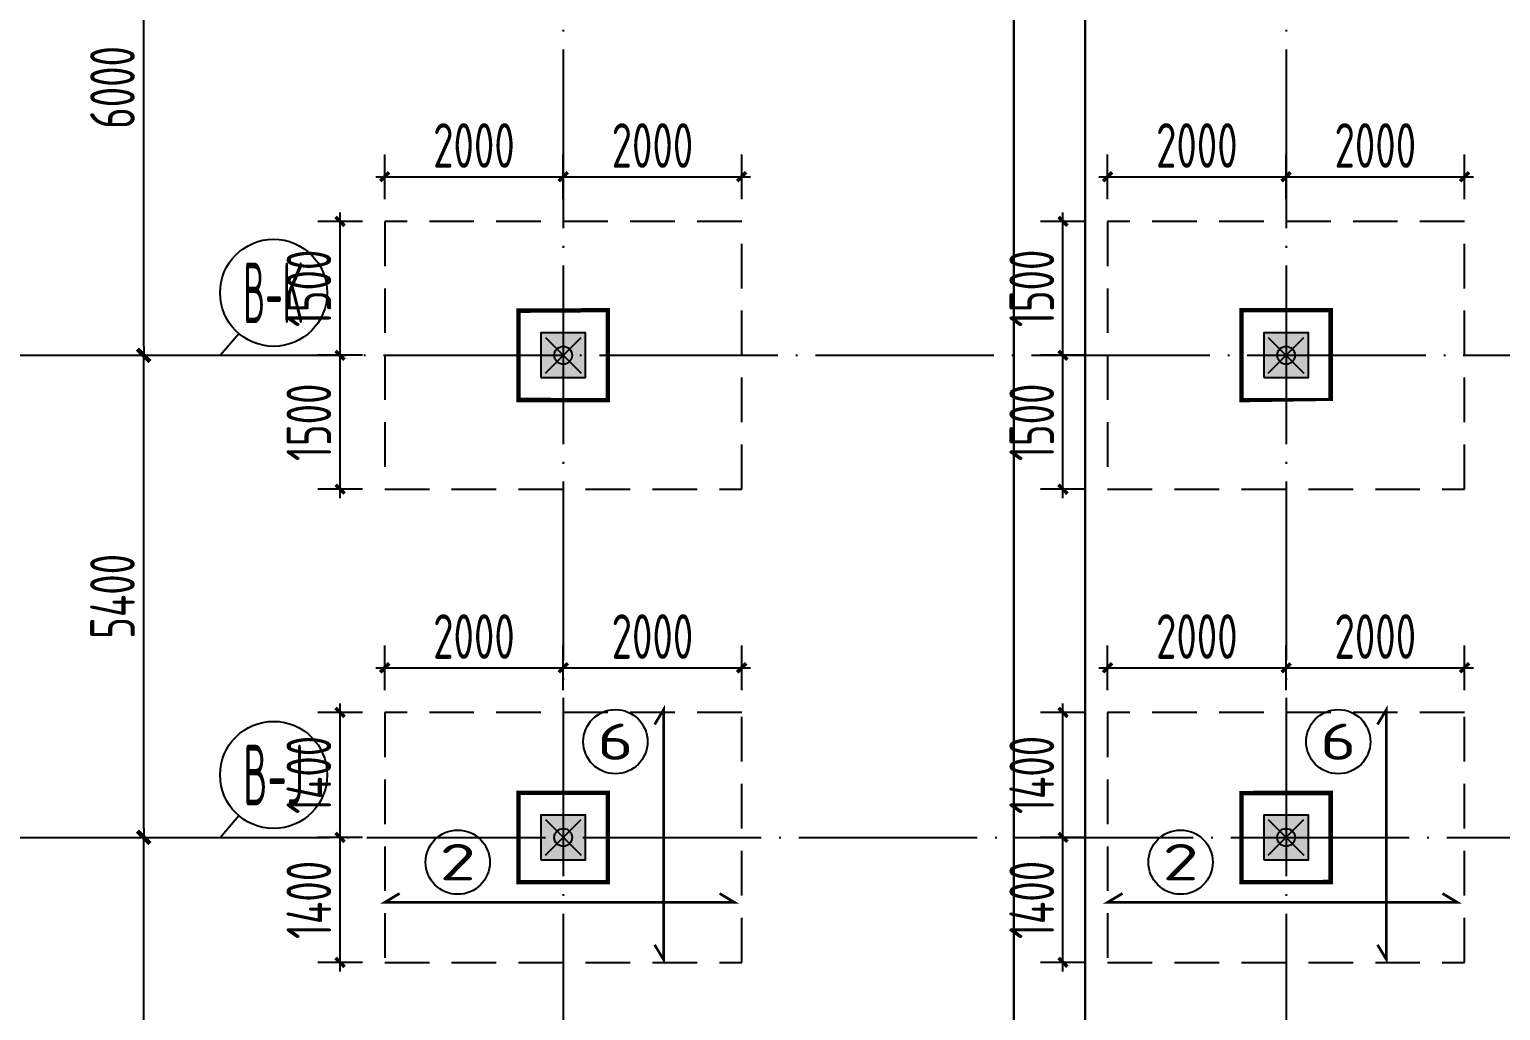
# Model space of a CAD drawing. Extents: x -57409 to 252654, y -8259 to 229119.
# Drawn here: x 120597 to 137081, y 111123 to 122113 of the extents above; entities that cross this region are included whole.
import ezdxf
from ezdxf.enums import TextEntityAlignment as Align

# ---------------------------------------------------------------- set-up
doc = ezdxf.new("R2010")
doc.units = 0
doc.header["$LTSCALE"] = 100
doc.header["$PDMODE"] = 35
doc.header["$PDSIZE"] = 200
doc.linetypes.add('DASHED', pattern=[0.75, 0.5, -0.25])
doc.linetypes.add('DOTE', pattern=[2.4200000000000004, 2, -0.2, 0.02, -0.2])
doc.layers.get('0').update_dxf_attribs({"linetype": 'CONTINUOUS'})
doc.layers.get('Defpoints').update_dxf_attribs({"linetype": 'CONTINUOUS'})
for name, color, linetype in [('B-TEXT', 3, 'CONTINUOUS'), ('codim', 7, 'CONTINUOUS'), ('COLU', 7, 'CONTINUOUS'), ('CT', 2, 'CONTINUOUS'), ('dote', 253, 'DOTE'), ('h填实-柱墙', 254, 'CONTINUOUS'), ('Z-AXIS', 3, 'CONTINUOUS'), ('Z-TEXT', 2, 'CONTINUOUS'), ('z柱下板带', 140, 'CONTINUOUS'), ('板底钢筋', 24, 'CONTINUOUS')]:
    doc.layers.add(name, color=color, linetype=linetype)
doc.layers.add('重心计算', color=7, linetype='CONTINUOUS', plot=False)
doc.styles.add('_TCH_AXIS', font='tssdeng.shx', dxfattribs={"width": 0.7, "bigfont": 'tssdchn.shx'})
doc.styles.add('COMPLEX', font='tssdeng.shx', dxfattribs={"width": 0.7, "bigfont": 'tssdchn.shx'})
doc.styles.add('Jgcad-DIM', font='tssdeng.shx', dxfattribs={"width": 0.7, "bigfont": 'tssdchn.shx'})
doc.styles.add('TSSD_Dimension', font='tssdeng.shx', dxfattribs={"width": 0.7})
doc.dimstyles.new('TSSD_100_100$0', dxfattribs={"dimtxt": 300, "dimasz": 100, "dimexe": 100, "dimexo": 250, "dimgap": 100, "dimtad": 1, "dimdec": 0, "dimzin": 0, "dimdsep": 46, "dimtxsty": 'TSSD_Dimension', "dimblk": '_tsdbk', "dimblk1": '_tsdbk', "dimblk2": '_tsdbk', "dimsah": 1, "dimcen": 0, "dimdle": 100, "dimclrt": 7, "dimadec": 0, "dimazin": 0, "dimtfac": 1, "dimtdec": 0, "dimtix": 1, "dimtmove": 2, "dimatfit": 3, "dimldrblk": '_tsdbk', "dimfxl": 1, "dimtolj": 1, "dimtzin": 0, "dimarcsym": 0})

# ---------------------------------------------------------------- blocks, each defined once
blk = doc.blocks.new('_tsdbk')
blk.add_line((-1, 0), (0, 0))
at = {"const_width": 0.5}
blk.add_lwpolyline([(-0.7000000000000001, -0.7000000000000001), (0.7000000000000001, 0.7000000000000001)], dxfattribs=at)
blk = doc.blocks.new('*D223')
at = {"layer": 'Defpoints', "color": 0}
for p in [(120615.5817339844, 113062.7230420679), (121877.1076772189, 113062.7230420679), (120615.5817339847, 107662.7230420656)]:
    blk.add_point(p, dxfattribs=at)
at = {"layer": 'Z-AXIS', "color": 0, "lineweight": -2}
for p, q in [((120865.5817339844, 113062.7230420679), (121977.1076772189, 113062.7230420679)), ((121877.1076772189, 107762.7230420656), (121877.1076772189, 112962.7230420679)), ((120865.5817339847, 107662.7230420656), (121977.1076772189, 107662.7230420656))]:
    blk.add_line(p, q, dxfattribs=at)
at = {"layer": 'Z-AXIS', "color": 0, "lineweight": -2, "xscale": 100, "yscale": 100, "zscale": 100}
for p, rotation in [((121877.1076772189, 113062.7230420679), 90), ((121877.1076772189, 107662.7230420656), 270)]:
    blk.add_blockref('_tsdbk', p, dxfattribs=dict(at, rotation=rotation))
at = {"layer": 'Z-AXIS', "color": 7, "insert": (121527.1076772189, 110362.7230420668), "char_height": 500, "attachment_point": 5, "rotation": 90, "style": 'TSSD_Dimension'}
blk.add_mtext('\\A1;5400', dxfattribs=at)
blk = doc.blocks.new('*D224')
at = {"layer": 'Defpoints', "color": 0}
for p in [(120615.5817339843, 118462.7230420685), (121877.107677219, 118462.7230420685), (120615.5817339844, 113062.7230420679)]:
    blk.add_point(p, dxfattribs=at)
at = {"layer": 'Z-AXIS', "color": 0, "lineweight": -2}
for p, q in [((120865.5817339843, 118462.7230420685), (121977.107677219, 118462.7230420685)), ((121877.107677219, 113162.7230420679), (121877.107677219, 118362.7230420685)), ((120865.5817339844, 113062.7230420679), (121977.107677219, 113062.7230420679))]:
    blk.add_line(p, q, dxfattribs=at)
at = {"layer": 'Z-AXIS', "color": 0, "lineweight": -2, "xscale": 100, "yscale": 100, "zscale": 100}
for p, rotation in [((121877.107677219, 118462.7230420685), 90), ((121877.107677219, 113062.7230420679), 270)]:
    blk.add_blockref('_tsdbk', p, dxfattribs=dict(at, rotation=rotation))
at = {"layer": 'Z-AXIS', "color": 7, "insert": (121527.107677219, 115762.7230420682), "char_height": 500, "attachment_point": 5, "rotation": 90, "style": 'TSSD_Dimension'}
blk.add_mtext('\\A1;5400', dxfattribs=at)
blk = doc.blocks.new('*D225')
at = {"layer": 'Defpoints', "color": 0}
for p in [(120615.5817339843, 124462.7230420701), (121877.107677219, 124462.7230420701), (120615.5817339843, 118462.7230420685)]:
    blk.add_point(p, dxfattribs=at)
at = {"layer": 'Z-AXIS', "color": 0, "lineweight": -2}
for p, q in [((120865.5817339843, 124462.7230420701), (121977.107677219, 124462.7230420701)), ((121877.107677219, 118562.7230420685), (121877.107677219, 124362.7230420701)), ((120865.5817339843, 118462.7230420685), (121977.107677219, 118462.7230420685))]:
    blk.add_line(p, q, dxfattribs=at)
at = {"layer": 'Z-AXIS', "color": 0, "lineweight": -2, "xscale": 100, "yscale": 100, "zscale": 100}
for p, rotation in [((121877.107677219, 124462.7230420701), 90), ((121877.107677219, 118462.7230420685), 270)]:
    blk.add_blockref('_tsdbk', p, dxfattribs=dict(at, rotation=rotation))
at = {"layer": 'Z-AXIS', "color": 7, "insert": (121527.107677219, 121462.7230420693), "char_height": 500, "attachment_point": 5, "rotation": 90, "style": 'TSSD_Dimension'}
blk.add_mtext('\\A1;6000', dxfattribs=at)
blk = doc.blocks.new('_AXISO')
blk.add_circle((2.273736754432321e-13, -5.684341886080801e-14), 0.5)
at = {"layer": 'B-TEXT', "style": 'COMPLEX', "width": 1.450892857142857}
blk.add_attdef('A', text='', height=0.56, dxfattribs=at).set_placement((0.2493750000001, -0.2800000000000296), (0.7493750000001, -0.2800000000000296), align=Align.FIT)
blk = doc.blocks.new('_ArchTick')
at = {"color": 0, "linetype": 'ByBlock', "const_width": 0.4}
blk.add_lwpolyline([(-0.5, -0.5), (0.5, 0.5)], dxfattribs=at)
blk = doc.blocks.new('*D988')
at = {"layer": 'codim', "color": 0, "lineweight": -2}
blk.add_line((132177.6411610182, 111562.7230420673), (132177.6411610182, 113162.7230420673), dxfattribs=at)
at = {"layer": 'codim', "color": 7, "lineweight": -2}
for p, q in [((132427.6411610182, 113062.7230420673), (131927.6411610182, 113062.7230420673)), ((132427.6411610182, 111662.7230420673), (131927.6411610182, 111662.7230420673))]:
    blk.add_line(p, q, dxfattribs=at)
at = {"layer": 'Defpoints', "color": 0}
for p in [(132177.6411610182, 113062.7230420673), (132677.6411610182, 113062.7230420673), (132677.6411610182, 111662.7230420673)]:
    blk.add_point(p, dxfattribs=at)
at = {"layer": 'codim', "color": 0, "lineweight": -2, "xscale": 100, "yscale": 100, "zscale": 100}
for p, rotation in [((132177.6411610182, 113062.7230420673), 90), ((132177.6411610182, 111662.7230420673), 270)]:
    blk.add_blockref('_ArchTick', p, dxfattribs=dict(at, rotation=rotation))
at = {"layer": 'codim', "color": 1, "insert": (131827.6411610182, 112362.7230420673), "char_height": 500, "attachment_point": 5, "rotation": 90, "style": 'Jgcad-DIM'}
blk.add_mtext('\\A1;1400', dxfattribs=at)
blk = doc.blocks.new('*D989')
at = {"layer": 'codim', "color": 7, "lineweight": -2}
for p, q in [((132427.6411610182, 114462.7230420674), (131927.6411610182, 114462.7230420674)), ((132427.6411610182, 113062.7230420673), (131927.6411610182, 113062.7230420673))]:
    blk.add_line(p, q, dxfattribs=at)
at = {"layer": 'codim', "color": 0, "lineweight": -2}
blk.add_line((132177.6411610182, 112962.7230420673), (132177.6411610182, 114562.7230420674), dxfattribs=at)
at = {"layer": 'Defpoints', "color": 0}
for p in [(132177.6411610182, 114462.7230420674), (132677.6411610182, 114462.7230420674), (132677.6411610182, 113062.7230420673)]:
    blk.add_point(p, dxfattribs=at)
at = {"layer": 'codim', "color": 0, "lineweight": -2, "xscale": 100, "yscale": 100, "zscale": 100}
for p, rotation in [((132177.6411610182, 114462.7230420674), 90), ((132177.6411610182, 113062.7230420673), 270)]:
    blk.add_blockref('_ArchTick', p, dxfattribs=dict(at, rotation=rotation))
at = {"layer": 'codim', "color": 1, "insert": (131827.6411610182, 113762.7230420674), "char_height": 500, "attachment_point": 5, "rotation": 90, "style": 'Jgcad-DIM'}
blk.add_mtext('\\A1;1400', dxfattribs=at)
blk = doc.blocks.new('*D990')
at = {"layer": 'codim', "color": 7, "lineweight": -2}
for p, q in [((132677.6411610182, 114712.7230420674), (132677.6411610182, 115212.7230420674)), ((134677.6411610182, 114712.7230420675), (134677.6411610182, 115212.7230420674))]:
    blk.add_line(p, q, dxfattribs=at)
at = {"layer": 'codim', "color": 0, "lineweight": -2}
blk.add_line((132577.6411610182, 114962.7230420674), (134777.6411610182, 114962.7230420674), dxfattribs=at)
at = {"layer": 'Defpoints', "color": 0}
for p in [(134677.6411610182, 114962.7230420674), (132677.6411610182, 114462.7230420674), (134677.6411610182, 114462.7230420675)]:
    blk.add_point(p, dxfattribs=at)
at = {"layer": 'codim', "color": 0, "lineweight": -2, "xscale": 100, "yscale": 100, "zscale": 100, "rotation": 180}
blk.add_blockref('_ArchTick', (132677.6411610182, 114962.7230420674), dxfattribs=at)
at = {"layer": 'codim', "color": 0, "lineweight": -2, "xscale": 100, "yscale": 100, "zscale": 100}
blk.add_blockref('_ArchTick', (134677.6411610182, 114962.7230420674), dxfattribs=at)
at = {"layer": 'codim', "color": 1, "insert": (133677.6411610182, 115312.7230420674), "char_height": 500, "attachment_point": 5, "style": 'Jgcad-DIM'}
blk.add_mtext('\\A1;2000', dxfattribs=at)
blk = doc.blocks.new('*D991')
at = {"layer": 'codim', "color": 7, "lineweight": -2}
for p, q in [((134677.6411610182, 114712.7230420675), (134677.6411610182, 115212.7230420674)), ((136677.6411610182, 114712.7230420675), (136677.6411610182, 115212.7230420674))]:
    blk.add_line(p, q, dxfattribs=at)
at = {"layer": 'codim', "color": 0, "lineweight": -2}
blk.add_line((134577.6411610182, 114962.7230420674), (136777.6411610182, 114962.7230420674), dxfattribs=at)
at = {"layer": 'Defpoints', "color": 0}
for p in [(136677.6411610182, 114962.7230420674), (134677.6411610182, 114462.7230420675), (136677.6411610182, 114462.7230420675)]:
    blk.add_point(p, dxfattribs=at)
at = {"layer": 'codim', "color": 0, "lineweight": -2, "xscale": 100, "yscale": 100, "zscale": 100, "rotation": 180}
blk.add_blockref('_ArchTick', (134677.6411610182, 114962.7230420674), dxfattribs=at)
at = {"layer": 'codim', "color": 0, "lineweight": -2, "xscale": 100, "yscale": 100, "zscale": 100}
blk.add_blockref('_ArchTick', (136677.6411610182, 114962.7230420674), dxfattribs=at)
at = {"layer": 'codim', "color": 1, "insert": (135677.6411610182, 115312.7230420674), "char_height": 500, "attachment_point": 5, "style": 'Jgcad-DIM'}
blk.add_mtext('\\A1;2000', dxfattribs=at)
blk = doc.blocks.new('*D992')
at = {"layer": 'codim', "color": 0, "lineweight": -2}
blk.add_line((132177.6411610182, 116862.7230420687), (132177.6411610182, 118562.7230420686), dxfattribs=at)
at = {"layer": 'codim', "color": 7, "lineweight": -2}
for p, q in [((132427.6411610182, 118462.7230420686), (131927.6411610182, 118462.7230420686)), ((132427.6411610182, 116962.7230420687), (131927.6411610182, 116962.7230420687))]:
    blk.add_line(p, q, dxfattribs=at)
at = {"layer": 'Defpoints', "color": 0}
for p in [(132177.6411610182, 118462.7230420686), (132677.6411610182, 118462.7230420686), (132677.6411610182, 116962.7230420687)]:
    blk.add_point(p, dxfattribs=at)
at = {"layer": 'codim', "color": 0, "lineweight": -2, "xscale": 100, "yscale": 100, "zscale": 100}
for p, rotation in [((132177.6411610182, 118462.7230420686), 90), ((132177.6411610182, 116962.7230420687), 270)]:
    blk.add_blockref('_ArchTick', p, dxfattribs=dict(at, rotation=rotation))
at = {"layer": 'codim', "color": 1, "insert": (131827.6411610182, 117712.7230420687), "char_height": 500, "attachment_point": 5, "rotation": 90, "style": 'Jgcad-DIM'}
blk.add_mtext('\\A1;1500', dxfattribs=at)
blk = doc.blocks.new('*D993')
at = {"layer": 'codim', "color": 0, "lineweight": -2}
blk.add_line((132177.6411610182, 118362.7230420686), (132177.6411610182, 120062.7230420687), dxfattribs=at)
at = {"layer": 'codim', "color": 7, "lineweight": -2}
for p, q in [((132427.6411610182, 119962.7230420687), (131927.6411610182, 119962.7230420687)), ((132427.6411610182, 118462.7230420686), (131927.6411610182, 118462.7230420686))]:
    blk.add_line(p, q, dxfattribs=at)
at = {"layer": 'Defpoints', "color": 0}
for p in [(132177.6411610182, 119962.7230420687), (132677.6411610182, 119962.7230420687), (132677.6411610182, 118462.7230420686)]:
    blk.add_point(p, dxfattribs=at)
at = {"layer": 'codim', "color": 0, "lineweight": -2, "xscale": 100, "yscale": 100, "zscale": 100}
for p, rotation in [((132177.6411610182, 119962.7230420687), 90), ((132177.6411610182, 118462.7230420686), 270)]:
    blk.add_blockref('_ArchTick', p, dxfattribs=dict(at, rotation=rotation))
at = {"layer": 'codim', "color": 1, "insert": (131827.6411610182, 119212.7230420687), "char_height": 500, "attachment_point": 5, "rotation": 90, "style": 'Jgcad-DIM'}
blk.add_mtext('\\A1;1500', dxfattribs=at)
blk = doc.blocks.new('*D1005')
at = {"layer": 'codim', "color": 7, "lineweight": -2}
for p, q in [((132677.6411610182, 120212.7230420687), (132677.6411610182, 120712.7230420687)), ((134677.6411610182, 120212.7230420687), (134677.6411610182, 120712.7230420687))]:
    blk.add_line(p, q, dxfattribs=at)
at = {"layer": 'codim', "color": 0, "lineweight": -2}
blk.add_line((132577.6411610182, 120462.7230420687), (134777.6411610182, 120462.7230420687), dxfattribs=at)
at = {"layer": 'Defpoints', "color": 0}
for p in [(134677.6411610182, 120462.7230420687), (132677.6411610182, 119962.7230420687), (134677.6411610182, 119962.7230420687)]:
    blk.add_point(p, dxfattribs=at)
at = {"layer": 'codim', "color": 0, "lineweight": -2, "xscale": 100, "yscale": 100, "zscale": 100, "rotation": 180}
blk.add_blockref('_ArchTick', (132677.6411610182, 120462.7230420687), dxfattribs=at)
at = {"layer": 'codim', "color": 0, "lineweight": -2, "xscale": 100, "yscale": 100, "zscale": 100}
blk.add_blockref('_ArchTick', (134677.6411610182, 120462.7230420687), dxfattribs=at)
at = {"layer": 'codim', "color": 1, "insert": (133677.6411610182, 120812.7230420687), "char_height": 500, "attachment_point": 5, "style": 'Jgcad-DIM'}
blk.add_mtext('\\A1;2000', dxfattribs=at)
blk = doc.blocks.new('*D1006')
at = {"layer": 'codim', "color": 7, "lineweight": -2}
for p, q in [((134677.6411610182, 120212.7230420687), (134677.6411610182, 120712.7230420687)), ((136677.6411610182, 120212.7230420687), (136677.6411610182, 120712.7230420687))]:
    blk.add_line(p, q, dxfattribs=at)
at = {"layer": 'codim', "color": 0, "lineweight": -2}
blk.add_line((134577.6411610182, 120462.7230420687), (136777.6411610182, 120462.7230420687), dxfattribs=at)
at = {"layer": 'Defpoints', "color": 0}
for p in [(136677.6411610182, 120462.7230420687), (134677.6411610182, 119962.7230420687), (136677.6411610182, 119962.7230420687)]:
    blk.add_point(p, dxfattribs=at)
at = {"layer": 'codim', "color": 0, "lineweight": -2, "xscale": 100, "yscale": 100, "zscale": 100, "rotation": 180}
blk.add_blockref('_ArchTick', (134677.6411610182, 120462.7230420687), dxfattribs=at)
at = {"layer": 'codim', "color": 0, "lineweight": -2, "xscale": 100, "yscale": 100, "zscale": 100}
blk.add_blockref('_ArchTick', (136677.6411610182, 120462.7230420687), dxfattribs=at)
at = {"layer": 'codim', "color": 1, "insert": (135677.6411610182, 120812.7230420687), "char_height": 500, "attachment_point": 5, "style": 'Jgcad-DIM'}
blk.add_mtext('\\A1;2000', dxfattribs=at)
blk = doc.blocks.new('*D747')
at = {"layer": 'codim', "color": 0, "lineweight": -2}
blk.add_line((124077.6411610194, 111562.7230420675), (124077.6411610194, 113162.7230420675), dxfattribs=at)
at = {"layer": 'codim', "color": 7, "lineweight": -2}
for p, q in [((124327.6411610195, 113062.7230420675), (123827.6411610194, 113062.7230420675)), ((124327.6411610194, 111662.7230420675), (123827.6411610194, 111662.7230420675))]:
    blk.add_line(p, q, dxfattribs=at)
at = {"layer": 'Defpoints', "color": 0}
for p in [(124077.6411610194, 113062.7230420675), (124577.6411610195, 113062.7230420675), (124577.6411610194, 111662.7230420675)]:
    blk.add_point(p, dxfattribs=at)
at = {"layer": 'codim', "color": 0, "lineweight": -2, "xscale": 100, "yscale": 100, "zscale": 100}
for p, rotation in [((124077.6411610194, 113062.7230420675), 90), ((124077.6411610194, 111662.7230420675), 270)]:
    blk.add_blockref('_ArchTick', p, dxfattribs=dict(at, rotation=rotation))
at = {"layer": 'codim', "color": 1, "insert": (123727.6411610194, 112362.7230420675), "char_height": 500, "attachment_point": 5, "rotation": 90, "style": 'Jgcad-DIM'}
blk.add_mtext('\\A1;1400', dxfattribs=at)
blk = doc.blocks.new('*D748')
at = {"layer": 'codim', "color": 7, "lineweight": -2}
for p, q in [((124327.6411610196, 114462.7230420674), (123827.6411610194, 114462.7230420674)), ((124327.6411610195, 113062.7230420675), (123827.6411610194, 113062.7230420675))]:
    blk.add_line(p, q, dxfattribs=at)
at = {"layer": 'codim', "color": 0, "lineweight": -2}
blk.add_line((124077.6411610194, 112962.7230420675), (124077.6411610194, 114562.7230420674), dxfattribs=at)
at = {"layer": 'Defpoints', "color": 0}
for p in [(124077.6411610194, 114462.7230420674), (124577.6411610196, 114462.7230420674), (124577.6411610195, 113062.7230420675)]:
    blk.add_point(p, dxfattribs=at)
at = {"layer": 'codim', "color": 0, "lineweight": -2, "xscale": 100, "yscale": 100, "zscale": 100}
for p, rotation in [((124077.6411610194, 114462.7230420674), 90), ((124077.6411610194, 113062.7230420675), 270)]:
    blk.add_blockref('_ArchTick', p, dxfattribs=dict(at, rotation=rotation))
at = {"layer": 'codim', "color": 1, "insert": (123727.6411610194, 113762.7230420675), "char_height": 500, "attachment_point": 5, "rotation": 90, "style": 'Jgcad-DIM'}
blk.add_mtext('\\A1;1400', dxfattribs=at)
blk = doc.blocks.new('*D749')
at = {"layer": 'codim', "color": 7, "lineweight": -2}
for p, q in [((124577.6411610196, 114712.7230420674), (124577.6411610196, 115212.7230420674)), ((126577.6411610196, 114712.7230420674), (126577.6411610196, 115212.7230420674))]:
    blk.add_line(p, q, dxfattribs=at)
at = {"layer": 'codim', "color": 0, "lineweight": -2}
blk.add_line((124477.6411610196, 114962.7230420674), (126677.6411610196, 114962.7230420674), dxfattribs=at)
at = {"layer": 'Defpoints', "color": 0}
for p in [(126577.6411610196, 114962.7230420674), (124577.6411610196, 114462.7230420674), (126577.6411610196, 114462.7230420674)]:
    blk.add_point(p, dxfattribs=at)
at = {"layer": 'codim', "color": 0, "lineweight": -2, "xscale": 100, "yscale": 100, "zscale": 100, "rotation": 180}
blk.add_blockref('_ArchTick', (124577.6411610196, 114962.7230420674), dxfattribs=at)
at = {"layer": 'codim', "color": 0, "lineweight": -2, "xscale": 100, "yscale": 100, "zscale": 100}
blk.add_blockref('_ArchTick', (126577.6411610196, 114962.7230420674), dxfattribs=at)
at = {"layer": 'codim', "color": 1, "insert": (125577.6411610196, 115312.7230420674), "char_height": 500, "attachment_point": 5, "style": 'Jgcad-DIM'}
blk.add_mtext('\\A1;2000', dxfattribs=at)
blk = doc.blocks.new('*D750')
at = {"layer": 'codim', "color": 7, "lineweight": -2}
for p, q in [((126577.6411610196, 114712.7230420674), (126577.6411610196, 115212.7230420674)), ((128577.6411610196, 114712.7230420675), (128577.6411610196, 115212.7230420674))]:
    blk.add_line(p, q, dxfattribs=at)
at = {"layer": 'codim', "color": 0, "lineweight": -2}
blk.add_line((126477.6411610196, 114962.7230420674), (128677.6411610196, 114962.7230420674), dxfattribs=at)
at = {"layer": 'Defpoints', "color": 0}
for p in [(128577.6411610196, 114962.7230420674), (126577.6411610196, 114462.7230420674), (128577.6411610196, 114462.7230420675)]:
    blk.add_point(p, dxfattribs=at)
at = {"layer": 'codim', "color": 0, "lineweight": -2, "xscale": 100, "yscale": 100, "zscale": 100, "rotation": 180}
blk.add_blockref('_ArchTick', (126577.6411610196, 114962.7230420674), dxfattribs=at)
at = {"layer": 'codim', "color": 0, "lineweight": -2, "xscale": 100, "yscale": 100, "zscale": 100}
blk.add_blockref('_ArchTick', (128577.6411610196, 114962.7230420674), dxfattribs=at)
at = {"layer": 'codim', "color": 1, "insert": (127577.6411610196, 115312.7230420674), "char_height": 500, "attachment_point": 5, "style": 'Jgcad-DIM'}
blk.add_mtext('\\A1;2000', dxfattribs=at)
blk = doc.blocks.new('*D763')
at = {"layer": 'codim', "color": 0, "lineweight": -2}
blk.add_line((124077.6411610194, 116862.7230420684), (124077.6411610194, 118562.7230420685), dxfattribs=at)
at = {"layer": 'codim', "color": 7, "lineweight": -2}
for p, q in [((124327.6411610194, 118462.7230420685), (123827.6411610194, 118462.7230420685)), ((124327.6411610194, 116962.7230420684), (123827.6411610194, 116962.7230420684))]:
    blk.add_line(p, q, dxfattribs=at)
at = {"layer": 'Defpoints', "color": 0}
for p in [(124077.6411610194, 118462.7230420685), (124577.6411610194, 118462.7230420685), (124577.6411610194, 116962.7230420684)]:
    blk.add_point(p, dxfattribs=at)
at = {"layer": 'codim', "color": 0, "lineweight": -2, "xscale": 100, "yscale": 100, "zscale": 100}
for p, rotation in [((124077.6411610194, 118462.7230420685), 90), ((124077.6411610194, 116962.7230420684), 270)]:
    blk.add_blockref('_ArchTick', p, dxfattribs=dict(at, rotation=rotation))
at = {"layer": 'codim', "color": 1, "insert": (123727.6411610194, 117712.7230420685), "char_height": 500, "attachment_point": 5, "rotation": 90, "style": 'Jgcad-DIM'}
blk.add_mtext('\\A1;1500', dxfattribs=at)
blk = doc.blocks.new('*D764')
at = {"layer": 'codim', "color": 0, "lineweight": -2}
blk.add_line((124077.6411610194, 118362.7230420685), (124077.6411610194, 120062.7230420685), dxfattribs=at)
at = {"layer": 'codim', "color": 7, "lineweight": -2}
for p, q in [((124327.6411610195, 119962.7230420685), (123827.6411610194, 119962.7230420685)), ((124327.6411610194, 118462.7230420685), (123827.6411610194, 118462.7230420685))]:
    blk.add_line(p, q, dxfattribs=at)
at = {"layer": 'Defpoints', "color": 0}
for p in [(124077.6411610194, 119962.7230420685), (124577.6411610195, 119962.7230420685), (124577.6411610194, 118462.7230420685)]:
    blk.add_point(p, dxfattribs=at)
at = {"layer": 'codim', "color": 0, "lineweight": -2, "xscale": 100, "yscale": 100, "zscale": 100}
for p, rotation in [((124077.6411610194, 119962.7230420685), 90), ((124077.6411610194, 118462.7230420685), 270)]:
    blk.add_blockref('_ArchTick', p, dxfattribs=dict(at, rotation=rotation))
at = {"layer": 'codim', "color": 1, "insert": (123727.6411610194, 119212.7230420686), "char_height": 500, "attachment_point": 5, "rotation": 90, "style": 'Jgcad-DIM'}
blk.add_mtext('\\A1;1500', dxfattribs=at)
blk = doc.blocks.new('*D765')
at = {"layer": 'codim', "color": 7, "lineweight": -2}
for p, q in [((124577.6411610195, 120212.7230420685), (124577.6411610195, 120712.7230420685)), ((126577.6411610195, 120212.7230420685), (126577.6411610195, 120712.7230420685))]:
    blk.add_line(p, q, dxfattribs=at)
at = {"layer": 'codim', "color": 0, "lineweight": -2}
blk.add_line((124477.6411610195, 120462.7230420685), (126677.6411610195, 120462.7230420685), dxfattribs=at)
at = {"layer": 'Defpoints', "color": 0}
for p in [(126577.6411610195, 120462.7230420685), (124577.6411610195, 119962.7230420685), (126577.6411610195, 119962.7230420685)]:
    blk.add_point(p, dxfattribs=at)
at = {"layer": 'codim', "color": 0, "lineweight": -2, "xscale": 100, "yscale": 100, "zscale": 100, "rotation": 180}
blk.add_blockref('_ArchTick', (124577.6411610195, 120462.7230420685), dxfattribs=at)
at = {"layer": 'codim', "color": 0, "lineweight": -2, "xscale": 100, "yscale": 100, "zscale": 100}
blk.add_blockref('_ArchTick', (126577.6411610195, 120462.7230420685), dxfattribs=at)
at = {"layer": 'codim', "color": 1, "insert": (125577.6411610195, 120812.7230420685), "char_height": 500, "attachment_point": 5, "style": 'Jgcad-DIM'}
blk.add_mtext('\\A1;2000', dxfattribs=at)
blk = doc.blocks.new('*D766')
at = {"layer": 'codim', "color": 7, "lineweight": -2}
for p, q in [((126577.6411610195, 120212.7230420685), (126577.6411610195, 120712.7230420685)), ((128577.6411610194, 120212.7230420686), (128577.6411610194, 120712.7230420685))]:
    blk.add_line(p, q, dxfattribs=at)
at = {"layer": 'codim', "color": 0, "lineweight": -2}
blk.add_line((126477.6411610195, 120462.7230420685), (128677.6411610194, 120462.7230420685), dxfattribs=at)
at = {"layer": 'Defpoints', "color": 0}
for p in [(128577.6411610194, 120462.7230420685), (126577.6411610195, 119962.7230420685), (128577.6411610194, 119962.7230420686)]:
    blk.add_point(p, dxfattribs=at)
at = {"layer": 'codim', "color": 0, "lineweight": -2, "xscale": 100, "yscale": 100, "zscale": 100, "rotation": 180}
blk.add_blockref('_ArchTick', (126577.6411610195, 120462.7230420685), dxfattribs=at)
at = {"layer": 'codim', "color": 0, "lineweight": -2, "xscale": 100, "yscale": 100, "zscale": 100}
blk.add_blockref('_ArchTick', (128577.6411610194, 120462.7230420685), dxfattribs=at)
at = {"layer": 'codim', "color": 1, "insert": (127577.6411610195, 120812.7230420685), "char_height": 500, "attachment_point": 5, "style": 'Jgcad-DIM'}
blk.add_mtext('\\A1;2000', dxfattribs=at)
blk = doc.blocks.new('后浇带现场')
at = {"color": 6, "lineweight": 30}
for points in [[(806265.1024494087, 663345.6796154073), (787753.5622741231, 674230.0739679234), (759206.97510309, 674230.0739679402), (759206.97510309, 625070.0739679486)], [(805859.6177360527, 662656.0549731306), (787535.79750206, 673430.0739679234), (760006.97510309, 673430.0739679392), (760006.97510309, 625070.0739679486)]]:
    blk.add_lwpolyline(points, dxfattribs=at)

msp = doc.modelspace()

# ---------------------------------------------------------------- hatches: boundary and pattern name
at = {"layer": 'h填实-柱墙'}
for points in [[(126327.6411610184, 118212.7230420629), (126827.6411610182, 118212.7230420634), (126827.6411610195, 118712.7230420625), (126327.6411610204, 118712.7230420628)], [(134427.6411610159, 118212.7230420658), (134927.6411610183, 118212.7230420663), (134927.6411610177, 118712.7230420659), (134427.6411610176, 118712.7230420649)], [(126327.6411610184, 112812.723042062), (126827.641161018, 112812.7230420622), (126827.6411610195, 113312.7230420628), (126327.6411610196, 113312.7230420627)], [(134427.641161019, 112812.723042065), (134927.6411610182, 112812.7230420668), (134927.6411610173, 113312.7230420655), (134427.6411610191, 113312.723042065)]]:
    msp.add_hatch(color=256, dxfattribs=at).paths.add_polyline_path(points)

# ---------------------------------------------------------------- linework, layer by layer
at = {"layer": 'COLU'}
for points in [[(126327.6411610184, 118212.7230420629), (126827.6411610182, 118212.7230420634), (126827.6411610195, 118712.7230420625), (126327.6411610204, 118712.7230420628)], [(134427.6411610159, 118212.7230420658), (134927.6411610183, 118212.7230420663), (134927.6411610177, 118712.7230420659), (134427.6411610176, 118712.7230420649)], [(126327.6411610184, 112812.723042062), (126827.641161018, 112812.7230420622), (126827.6411610195, 113312.7230420628), (126327.6411610196, 113312.7230420627)], [(134427.641161019, 112812.723042065), (134927.6411610182, 112812.7230420668), (134927.6411610173, 113312.7230420655), (134427.6411610191, 113312.723042065)]]:
    msp.add_lwpolyline(points, close=True, dxfattribs=at)
at = {"layer": 'CT'}
for points, const_width in [([(126077.6411610196, 117962.7230420625), (127077.6411610196, 117962.7230420636), (127077.6411610185, 118962.7230420634), (126077.6411610187, 118962.7230420622)], 49.99999999999999), ([(134177.641161018, 117962.723042065), (135177.6411610181, 117962.7230420662), (135177.6411610168, 118962.7230420659), (134177.6411610169, 118962.7230420648)], 49.99999999999998), ([(126077.6411610188, 112562.7230420622), (127077.6411610187, 112562.7230420627), (127077.641161019, 113562.7230420623), (126077.6411610189, 113562.7230420625)], 49.99999999999999), ([(134177.6411610201, 112562.7230420639), (135177.6411610205, 112562.7230420675), (135177.6411610166, 113562.7230420676), (134177.6411610166, 113562.7230420637)], 49.99999999999999)]:
    msp.add_lwpolyline(points, close=True, dxfattribs=dict(at, const_width=const_width))
at = {"layer": 'dote', "ltscale": 10}
for p, q in [((126577.6411610191, 218687.8779629261), (126577.6411610196, 73862.72304205826)), ((134677.6411610168, 218687.8779629263), (134677.6411610188, 79862.72304205815)), ((47123.37374884691, 118462.723042067), (148777.6411610191, 118462.7230420689)), ((63877.6411610186, 113062.7230420683), (140677.6411610188, 113062.7230420672))]:
    msp.add_line(p, q, dxfattribs=at)
at = {"layer": 'Z-AXIS'}
for p, q in [((122733.1520453777, 118462.7230420685), (122942.6760285024, 118707.1663937379)), ((120865.5817339846, 118462.7230420687), (122733.1520453777, 118462.7230420685)), ((122733.1520453778, 113062.7230420678), (122942.6760285024, 113307.1663937368)), ((120865.5817339847, 113062.7230420678), (122733.1520453778, 113062.7230420678))]:
    msp.add_line(p, q, dxfattribs=at)
at = {"layer": 'z柱下板带', "linetype": 'DASHED', "ltscale": 10}
for points in [[(124577.6411610193, 116962.7230420646), (128577.6411610193, 116962.7230420646), (128577.6411610193, 119962.7230420646), (124577.6411610193, 119962.7230420646)], [(132677.6411610174, 116962.7230420655), (136677.6411610174, 116962.7230420655), (136677.6411610174, 119962.7230420655), (132677.6411610174, 119962.7230420655)]]:
    msp.add_lwpolyline(points, close=True, dxfattribs=at)
at = {"layer": 'z柱下板带', "color": 181, "linetype": 'DASHED', "ltscale": 10}
for points in [[(124577.6411610192, 111662.7230420637), (128577.6411610192, 111662.7230420637), (128577.6411610192, 114462.7230420637), (124577.6411610192, 114462.7230420637)], [(132677.6411610183, 111662.7230420655), (136677.6411610183, 111662.7230420655), (136677.6411610183, 114462.7230420655), (132677.6411610183, 114462.7230420655)]]:
    msp.add_lwpolyline(points, close=True, dxfattribs=at)
at = {"layer": '板底钢筋', "const_width": 30}
for points in [[(127602.3338072161, 111859.9834346458), (127702.3338072165, 111693.3162593528), (127702.3338072165, 114494.5503153864), (127602.3338072163, 114327.8831400938)], [(135702.3338072151, 111859.9834346476), (135802.3338072156, 111693.3162593546), (135802.3338072156, 114494.5503153882), (135702.3338072154, 114327.8831400956)], [(124744.3083363123, 112435.0787277253), (124577.6411610192, 112335.0787277248), (128496.7416442218, 112335.0787277248), (128330.0744689292, 112435.078727725)], [(132844.3083363113, 112435.0787277271), (132677.6411610183, 112335.0787277266), (136596.7416442208, 112335.0787277266), (136430.0744689283, 112435.0787277269)]]:
    msp.add_lwpolyline(points, dxfattribs=at)
at = {"layer": '重心计算', "color": 5}
for p in [(126577.6411610191, 118462.7230420628), (126577.6411610193, 118462.7230420646), (126577.6411610191, 118462.7230420628), (134677.6411610174, 118462.7230420655), (134677.6411610174, 118462.7230420655), (134677.6411610174, 118462.7230420656), (126577.6411610189, 113062.7230420625), (126577.6411610192, 113062.7230420637), (126577.6411610189, 113062.7230420625), (134677.6411610183, 113062.7230420655), (134677.6411610183, 113062.7230420655), (134677.6411610183, 113062.7230420655)]:
    msp.add_point(p, dxfattribs=at)

# ---------------------------------------------------------------- block references
at = {"color": 3, "lineweight": 30}
msp.add_blockref('后浇带现场', (-627579.0991567412, -547267.3510589206), dxfattribs=at)
at = {"layer": 'Z-AXIS'}
ref = msp.add_blockref('_AXISO', (123333.152045366, 119162.719332763), dxfattribs=dict(at, xscale=1199.999999999998, yscale=1200, zscale=1200, rotation=359.9996457873846))
ref.add_attrib('A', 'B-K', dxfattribs={"color": 7, "height": 678.8225099390856, "rotation": 359.9996457873822, "style": '_TCH_AXIS', "width": 0.4262295081963129}).set_placement((122993.7386921025, 118823.3101761003), (123672.561202028, 118823.3059794998), align=Align.FIT)
ref = msp.add_blockref('_AXISO', (123333.1520453661, 113762.7193327619), dxfattribs=dict(at, xscale=1199.999999999998, yscale=1200, zscale=1200, rotation=359.9996457873846))
ref.add_attrib('A', 'B-J', dxfattribs={"color": 7, "height": 678.8225099390856, "rotation": 359.9996457873626, "style": '_TCH_AXIS', "width": 0.4561403508767169}).set_placement((122993.7386921027, 113423.3101760994), (123672.5612020281, 113423.3059794986), align=Align.FIT)
at = {"layer": 'Z-TEXT'}
ref = msp.add_blockref('_AXISO', (127162.54013865, 114135.2299595287), dxfattribs=dict(at, xscale=720.0000000000074, yscale=720, zscale=720, rotation=359.9996457873825))
ref.add_attrib('A', '6', dxfattribs={"layer": 'Z-AXIS', "color": 7, "height": 407.2935059634514, "rotation": 359.9996457873888, "style": '_TCH_AXIS', "width": 1.999999999998255}).set_placement((126958.8921266922, 113931.5844655308), (127366.1856326475, 113931.5819475706), align=Align.FIT)
ref = msp.add_blockref('_AXISO', (135262.5401386491, 114135.2299595305), dxfattribs=dict(at, xscale=720.0000000000074, yscale=720, zscale=720, rotation=359.9996457873825))
ref.add_attrib('A', '6', dxfattribs={"layer": 'Z-AXIS', "color": 7, "height": 407.2935059634514, "rotation": 359.9996457873888, "style": '_TCH_AXIS', "width": 1.999999999998255}).set_placement((135058.8921266913, 113931.5844655326), (135466.1856326466, 113931.5819475724), align=Align.FIT)
ref = msp.add_blockref('_AXISO', (125395.5536663767, 112785.4136968903), dxfattribs=dict(at, xscale=720.0000000000074, yscale=720, zscale=720, rotation=359.9996457873825))
ref.add_attrib('A', '2', dxfattribs={"layer": 'Z-AXIS', "color": 7, "height": 407.2935059634514, "rotation": 359.9996457873888, "style": '_TCH_AXIS', "width": 1.857142857141237}).set_placement((125191.9056544189, 112581.7682028924), (125599.1991603742, 112581.7656849322), align=Align.FIT)
ref = msp.add_blockref('_AXISO', (133495.5536663758, 112785.4136968921), dxfattribs=dict(at, xscale=720.0000000000074, yscale=720, zscale=720, rotation=359.9996457873825))
ref.add_attrib('A', '2', dxfattribs={"layer": 'Z-AXIS', "color": 7, "height": 407.2935059634514, "rotation": 359.9996457873888, "style": '_TCH_AXIS', "width": 1.857142857141237}).set_placement((133291.905654418, 112581.7682028943), (133699.1991603733, 112581.765684934), align=Align.FIT)

# ---------------------------------------------------------------- dimensions: what is measured, and where the dimension line sits
at = {"layer": 'codim'}
for base, p1, p2, picture, middle in [((126577.6411610195, 120462.7230420685), (124577.6411610195, 119962.7230420685), (126577.6411610195, 119962.7230420685), '*D765', (125577.6411610195, 120812.7230420685)), ((128577.6411610194, 120462.7230420685), (126577.6411610195, 119962.7230420685), (128577.6411610194, 119962.7230420686), '*D766', (127577.6411610195, 120812.7230420685)), ((134677.6411610182, 120462.7230420687), (132677.6411610182, 119962.7230420687), (134677.6411610182, 119962.7230420687), '*D1005', (133677.6411610182, 120812.7230420687)), ((136677.6411610182, 120462.7230420687), (134677.6411610182, 119962.7230420687), (136677.6411610182, 119962.7230420687), '*D1006', (135677.6411610182, 120812.7230420687)), ((126577.6411610196, 114962.7230420674), (124577.6411610196, 114462.7230420674), (126577.6411610196, 114462.7230420674), '*D749', (125577.6411610196, 115312.7230420674)), ((128577.6411610196, 114962.7230420674), (126577.6411610196, 114462.7230420674), (128577.6411610196, 114462.7230420675), '*D750', (127577.6411610196, 115312.7230420674))]:
    dim = msp.add_linear_dim(base=base, p1=p1, p2=p2, dimstyle='TSSD_100_100$0', override={"dimtxt": 500, "dimexe": 250, "dimtxsty": 'Jgcad-DIM', "dimblk": 'ArchTick', "dimblk1": 'ArchTick', "dimblk2": 'ArchTick', "dimclre": 7, "dimclrt": 1, "dimadec": 3}, dxfattribs=at)
    dim.commit()
    dim.dimension.update_dxf_attribs({"geometry": picture, "text_midpoint": middle})
for base, p1, p2, angle, picture, middle in [((124077.6411610194, 119962.7230420685), (124577.6411610194, 118462.7230420685), (124577.6411610195, 119962.7230420685), 90, '*D764', (123727.6411610194, 119212.7230420686)), ((132177.6411610182, 119962.7230420687), (132677.6411610182, 118462.7230420686), (132677.6411610182, 119962.7230420687), 90, '*D993', (131827.6411610182, 119212.7230420687)), ((124077.6411610194, 118462.7230420685), (124577.6411610194, 116962.7230420684), (124577.6411610194, 118462.7230420685), 90, '*D763', (123727.6411610194, 117712.7230420685)), ((132177.6411610182, 118462.7230420686), (132677.6411610182, 116962.7230420687), (132677.6411610182, 118462.7230420686), 90, '*D992', (131827.6411610182, 117712.7230420687)), ((134677.6411610182, 114962.7230420674), (132677.6411610182, 114462.7230420674), (134677.6411610182, 114462.7230420675), 1.183166341504428e-12, '*D990', (133677.6411610182, 115312.7230420674)), ((136677.6411610182, 114962.7230420674), (134677.6411610182, 114462.7230420675), (136677.6411610182, 114462.7230420675), 1.183166341504428e-12, '*D991', (135677.6411610182, 115312.7230420674)), ((124077.6411610194, 114462.7230420674), (124577.6411610195, 113062.7230420675), (124577.6411610196, 114462.7230420674), 90, '*D748', (123727.6411610194, 113762.7230420675)), ((132177.6411610182, 114462.7230420674), (132677.6411610182, 113062.7230420673), (132677.6411610182, 114462.7230420674), 90, '*D989', (131827.6411610182, 113762.7230420674)), ((124077.6411610194, 113062.7230420675), (124577.6411610194, 111662.7230420675), (124577.6411610195, 113062.7230420675), 90, '*D747', (123727.6411610194, 112362.7230420675)), ((132177.6411610182, 113062.7230420673), (132677.6411610182, 111662.7230420673), (132677.6411610182, 113062.7230420673), 90, '*D988', (131827.6411610182, 112362.7230420673))]:
    dim = msp.add_linear_dim(base=base, p1=p1, p2=p2, angle=angle, dimstyle='TSSD_100_100$0', override={"dimtxt": 500, "dimexe": 250, "dimtxsty": 'Jgcad-DIM', "dimblk": 'ArchTick', "dimblk1": 'ArchTick', "dimblk2": 'ArchTick', "dimclre": 7, "dimclrt": 1, "dimadec": 3}, dxfattribs=at)
    dim.commit()
    dim.dimension.update_dxf_attribs({"geometry": picture, "text_midpoint": middle})
at = {"layer": 'Z-AXIS'}
for base, p1, p2, picture, middle in [((121877.107677219, 124462.7230420701), (120615.5817339843, 118462.7230420685), (120615.5817339843, 124462.7230420701), '*D225', (121527.107677219, 121462.7230420693)), ((121877.107677219, 118462.7230420685), (120615.5817339844, 113062.7230420679), (120615.5817339843, 118462.7230420685), '*D224', (121527.107677219, 115762.7230420682)), ((121877.1076772189, 113062.7230420679), (120615.5817339847, 107662.7230420656), (120615.5817339844, 113062.7230420679), '*D223', (121527.1076772189, 110362.7230420668))]:
    dim = msp.add_linear_dim(base=base, p1=p1, p2=p2, angle=90, dimstyle='TSSD_100_100$0', override={"dimtxt": 500}, dxfattribs=at)
    dim.commit()
    dim.dimension.update_dxf_attribs({"geometry": picture, "text_midpoint": middle})

doc.saveas('drawing.dxf')
